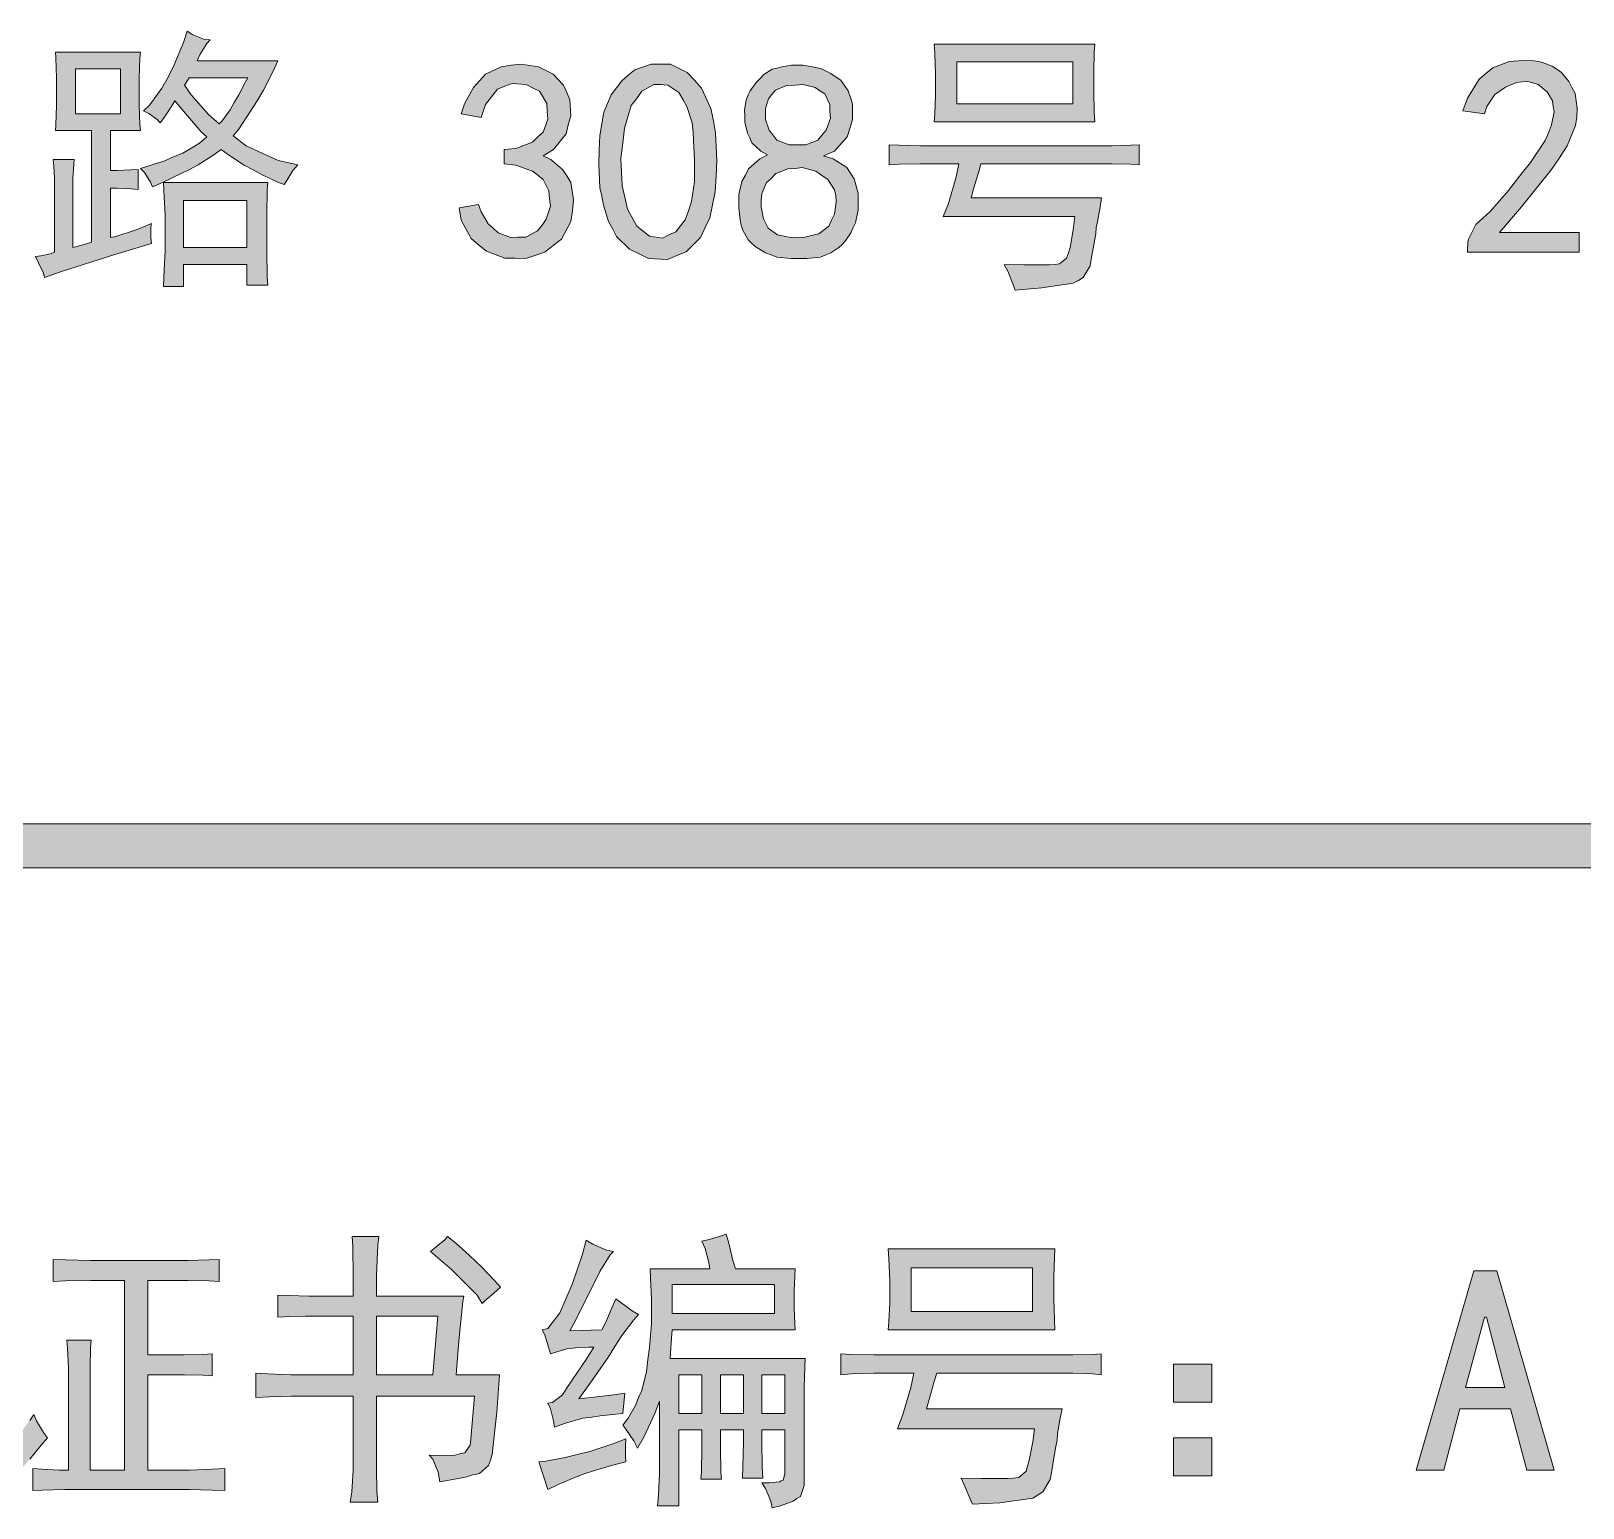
# Model space of a CAD drawing. Header units: millimetres. Extents: x 0 to 586, y 0 to 414.
# Drawn here: x 552.24 to 562.68, y 346.3 to 356.24 of the extents above; entities that cross this region are included whole.
import ezdxf

# ---------------------------------------------------------------- set-up
doc = ezdxf.new("R2010")
doc.units = ezdxf.units.MM

msp = doc.modelspace()

# ---------------------------------------------------------------- hatches: boundary and pattern name
h = msp.add_hatch(color=0)
h.paths.add_polyline_path([(553.441306, 356.175028), (553.420139, 356.150333), (553.374278, 356.079778), (553.353111, 356.033917), (553.896389, 356.033917), (553.868167, 355.970417), (553.801139, 355.836361), (553.758806, 355.765806), (553.712944, 355.69525), (553.635333, 355.575306), (553.596528, 355.529444), (553.684722, 355.462417), (553.899917, 355.363639), (554.030444, 355.335417), (553.998694, 355.296611), (553.956361, 355.229583), (553.938722, 355.201361), (553.896389, 355.219), (553.790556, 355.268389), (553.730583, 355.300139), (553.670611, 355.331889), (553.564778, 355.402444), (553.515389, 355.437722), (553.466, 355.402444), (553.360167, 355.335417), (553.303722, 355.303667), (553.247278, 355.275444), (553.120278, 355.215472), (553.05325, 355.18725), (553.039139, 355.219), (553.000333, 355.2825), (552.972111, 355.310722), (553.0215, 355.324833), (553.130861, 355.360111), (553.194361, 355.388333), (553.257861, 355.413028), (553.37075, 355.480056), (553.420139, 355.522389), (553.381333, 355.557667), (553.2755, 355.681139), (553.204944, 355.765806), (553.176722, 355.719944), (553.127333, 355.645861), (553.106167, 355.617639), (553.085, 355.638806), (553.028556, 355.681139), (552.993278, 355.698778), (553.035611, 355.737583), (553.11675, 355.850472), (553.159083, 355.924556), (553.197889, 356.002167), (553.261389, 356.157389), (553.286083, 356.235), (553.324889, 356.210306), (553.4025, 356.178556)])
h.paths.add_polyline_path([(553.268444, 355.871639), (553.314306, 355.804611), (553.430722, 355.674083), (553.501278, 355.610583), (553.522444, 355.63175), (553.575361, 355.705833), (553.603583, 355.755222), (553.635333, 355.804611), (553.677667, 355.889278), (553.695306, 355.921028), (553.300194, 355.921028)])
h = msp.add_hatch(color=0)
h.paths.add_polyline_path([(559.392667, 356.146806), (559.389139, 356.090361), (559.385611, 355.963361), (559.385611, 355.892806), (559.385611, 355.82225), (559.389139, 355.688194), (559.392667, 355.624694), (558.313167, 355.624694), (558.316694, 355.677611), (558.320222, 355.801083), (558.320222, 355.871639), (558.320222, 355.945722), (558.316694, 356.083306), (558.313167, 356.146806)])
h.paths.add_polyline_path([(559.2445, 355.744639), (559.2445, 356.026861), (558.464861, 356.026861), (558.464861, 355.744639)])
h = msp.add_hatch(color=0)
h.paths.add_polyline_path([(553.046194, 354.80625), (552.79925, 354.732167), (552.435889, 354.61575), (552.326528, 354.576944), (552.319472, 354.605167), (552.287722, 354.675722), (552.266556, 354.718056), (552.301833, 354.721583), (552.365333, 354.735694), (552.393556, 354.746278), (552.393556, 355.215472), (552.393556, 355.243694), (552.390028, 355.324833), (552.3865, 355.370694), (552.527611, 355.370694), (552.524083, 355.338944), (552.517028, 355.240167), (552.517028, 355.176667), (552.517028, 354.778028), (552.54525, 354.785083), (552.60875, 354.802722), (552.644028, 354.813306), (552.644028, 355.564722), (552.400611, 355.564722), (552.404139, 355.603528), (552.407667, 355.734056), (552.407667, 355.825778), (552.407667, 355.921028), (552.404139, 356.055083), (552.400611, 356.093889), (552.972111, 356.093889), (552.968583, 356.051556), (552.965056, 355.9175), (552.965056, 355.825778), (552.965056, 355.737583), (552.968583, 355.607056), (552.972111, 355.564722), (552.771028, 355.564722), (552.771028, 355.296611), (552.816889, 355.296611), (552.908611, 355.300139), (552.958, 355.303667), (552.958, 355.169611), (552.908611, 355.173139), (552.816889, 355.176667), (552.771028, 355.176667), (552.771028, 354.845056), (552.806306, 354.852111), (552.943889, 354.897972), (553.046194, 354.940306), (553.042667, 354.912083), (553.042667, 354.845056)])
h.paths.add_polyline_path([(552.838056, 355.677611), (552.838056, 355.981), (552.534667, 355.981), (552.534667, 355.677611)])
h = msp.add_hatch(color=0)
h.dxf.hatch_style = 2
h.paths.add_polyline_path([(561.900917, 354.7745), (561.904444, 354.830944), (561.957361, 354.93325), (562.003222, 354.975583), (562.052611, 355.021444), (562.176083, 355.162556), (562.250167, 355.257806), (562.32425, 355.349528), (562.423028, 355.497694), (562.444194, 355.550611), (562.465361, 355.603528), (562.483, 355.691722), (562.475944, 355.727), (562.472417, 355.765806), (562.437139, 355.825778), (562.405389, 355.850472), (562.377167, 355.875167), (562.306611, 355.896333), (562.267806, 355.892806), (562.229, 355.889278), (562.154917, 355.857528), (562.119639, 355.832833), (562.084361, 355.808139), (562.031444, 355.727), (562.013806, 355.677611), (561.869167, 355.698778), (561.900917, 355.783444), (561.978528, 355.910444), (562.024389, 355.94925), (562.07025, 355.988056), (562.179611, 356.030389), (562.243111, 356.033917), (562.278389, 356.037444), (562.345417, 356.033917), (562.377167, 356.030389), (562.405389, 356.023333), (562.468889, 355.998639), (562.500639, 355.977472), (562.532389, 355.956306), (562.581778, 355.896333), (562.602944, 355.854), (562.624111, 355.815194), (562.638222, 355.716417), (562.634694, 355.656444), (562.627639, 355.6), (562.571194, 355.462417), (562.518278, 355.381278), (562.465361, 355.303667), (562.264278, 355.053194), (562.116111, 354.880333), (562.652333, 354.880333), (562.652333, 354.746278), (561.900917, 354.746278)])
h = msp.add_hatch(color=0)
h.dxf.hatch_style = 2
h.paths.add_polyline_path([(555.117, 355.046139), (555.247528, 355.067306), (555.265167, 355.017917), (555.311028, 354.936778), (555.346306, 354.908556), (555.378056, 354.876806), (555.462722, 354.845056), (555.512111, 354.848583), (555.565028, 354.848583), (555.642639, 354.890917), (555.674389, 354.929722), (555.702611, 354.968528), (555.730833, 355.056722), (555.723778, 355.106111), (555.72025, 355.159028), (555.681444, 355.236639), (555.646167, 355.264861), (555.610889, 355.293083), (555.498, 355.331889), (555.420389, 355.342472), (555.420389, 355.437722), (555.498, 355.444778), (555.610889, 355.487111), (555.646167, 355.522389), (555.681444, 355.554139), (555.713194, 355.642333), (555.709667, 355.69525), (555.706139, 355.748167), (555.65675, 355.829306), (555.614417, 355.850472), (555.568556, 355.875167), (555.473306, 355.882222), (555.423917, 355.864583), (555.374528, 355.843417), (555.293389, 355.741111), (555.265167, 355.652917), (555.131111, 355.677611), (555.152278, 355.744639), (555.21225, 355.854), (555.254583, 355.899861), (555.293389, 355.945722), (555.399222, 355.995111), (555.46625, 356.005694), (555.533278, 356.01275), (555.649694, 355.995111), (555.699083, 355.970417), (555.748472, 355.945722), (555.819028, 355.871639), (555.840194, 355.82225), (555.861361, 355.772861), (555.868417, 355.6635), (555.850778, 355.603528), (555.836667, 355.543556), (555.752, 355.437722), (555.681444, 355.395389), (555.734361, 355.370694), (555.811972, 355.303667), (555.840194, 355.261333), (555.868417, 355.215472), (555.886056, 355.099056), (555.879, 355.024972), (555.868417, 354.954417), (555.804917, 354.834472), (555.748472, 354.792139), (555.692028, 354.746278), (555.565028, 354.703944), (555.494472, 354.707472), (555.423917, 354.707472), (555.300444, 354.753333), (555.247528, 354.795667), (555.198139, 354.838), (555.131111, 354.961472)])
h = msp.add_hatch(color=0)
h.paths.add_polyline_path([(556.058917, 355.434194), (556.062444, 355.532972), (556.090667, 355.688194), (556.115361, 355.748167), (556.140056, 355.804611), (556.210611, 355.899861), (556.252944, 355.938667), (556.298806, 355.973944), (556.408167, 356.01275), (556.471667, 356.01275), (556.538694, 356.01275), (556.651583, 355.956306), (556.700972, 355.903389), (556.746833, 355.850472), (556.810333, 355.712889), (556.827972, 355.63175), (556.842083, 355.550611), (556.849139, 355.363639), (556.845611, 355.257806), (556.838556, 355.151972), (556.803278, 354.979111), (556.771528, 354.912083), (556.739778, 354.845056), (556.644528, 354.749806), (556.581028, 354.725111), (556.517528, 354.696889), (556.390528, 354.703944), (556.327028, 354.735694), (556.263528, 354.767444), (556.175333, 354.852111), (556.150639, 354.9015), (556.122417, 354.954417), (556.087139, 355.063778), (556.076556, 355.12375), (556.062444, 355.180194), (556.055389, 355.335417)])
h.paths.add_polyline_path([(556.217667, 355.480056), (556.203556, 355.37775), (556.214139, 355.194306), (556.231778, 355.116694), (556.249417, 355.035556), (556.312917, 354.922667), (556.35525, 354.887389), (556.397583, 354.855639), (556.485778, 354.841528), (556.528111, 354.862694), (556.573972, 354.883861), (556.637472, 354.965), (556.658639, 355.024972), (556.679806, 355.088472), (556.700972, 355.222528), (556.700972, 355.293083), (556.700972, 355.367167), (556.693917, 355.497694), (556.690389, 355.557667), (556.683333, 355.617639), (556.648056, 355.727), (556.623361, 355.772861), (556.595139, 355.82225), (556.521056, 355.871639), (556.471667, 355.875167), (556.425806, 355.875167), (556.344667, 355.829306), (556.309389, 355.779917), (556.274111, 355.734056), (556.22825, 355.582361)])
h = msp.add_hatch(color=0)
h.paths.add_polyline_path([(556.997306, 355.088472), (556.997306, 355.134333), (557.018472, 355.222528), (557.043167, 355.264861), (557.064333, 355.307194), (557.138417, 355.374222), (557.191333, 355.402444), (557.145472, 355.427139), (557.0855, 355.483583), (557.071389, 355.515333), (557.057278, 355.547083), (557.039639, 355.621167), (557.039639, 355.6635), (557.036111, 355.702306), (557.046694, 355.772861), (557.060806, 355.804611), (557.074917, 355.832833), (557.113722, 355.889278), (557.138417, 355.913972), (557.166639, 355.942194), (557.223083, 355.977472), (557.254833, 355.984528), (557.286583, 355.995111), (557.353611, 356.005694), (557.392417, 356.005694), (557.427694, 356.005694), (557.494722, 355.995111), (557.526472, 355.988056), (557.554694, 355.981), (557.618194, 355.94925), (557.653472, 355.924556), (557.685222, 355.903389), (557.734611, 355.832833), (557.748722, 355.786972), (557.762833, 355.744639), (557.762833, 355.638806), (557.745194, 355.578833), (557.727556, 355.522389), (557.642889, 355.427139), (557.568806, 355.395389), (557.632306, 355.374222), (557.724028, 355.317778), (557.748722, 355.278972), (557.773417, 355.240167), (557.801639, 355.144917), (557.801639, 355.088472), (557.801639, 355.032028), (557.784, 354.943833), (557.766361, 354.912083), (557.75225, 354.876806), (557.713444, 354.820361), (557.692278, 354.799194), (557.671111, 354.778028), (557.618194, 354.74275), (557.582917, 354.728639), (557.547639, 354.714528), (557.455917, 354.703944), (557.403, 354.703944), (557.350083, 354.703944), (557.254833, 354.714528), (557.216028, 354.728639), (557.177222, 354.74275), (557.113722, 354.781556), (557.0855, 354.80625), (557.060806, 354.830944), (557.025528, 354.894444), (557.014944, 354.929722), (557.007889, 354.965), (556.997306, 355.046139)])
h.paths.add_polyline_path([(557.149, 355.095528), (557.149, 355.053194), (557.163111, 354.972056), (557.18075, 354.940306), (557.194861, 354.908556), (557.258361, 354.862694), (557.304222, 354.855639), (557.346556, 354.845056), (557.441806, 354.848583), (557.487667, 354.859167), (557.537056, 354.86975), (557.604083, 354.922667), (557.621722, 354.961472), (557.642889, 355.003806), (557.653472, 355.084944), (557.649944, 355.127278), (557.642889, 355.166083), (557.597028, 355.236639), (557.554694, 355.264861), (557.515889, 355.293083), (557.424167, 355.317778), (557.378306, 355.310722), (557.328917, 355.307194), (557.247778, 355.275444), (557.216028, 355.243694), (557.184278, 355.215472), (557.152528, 355.141389)])
h.paths.add_polyline_path([(557.177222, 355.677611), (557.177222, 355.638806), (557.201917, 355.56825), (557.226611, 355.5365), (557.254833, 355.501222), (557.335972, 355.469472), (557.392417, 355.469472), (557.448861, 355.469472), (557.53, 355.501222), (557.558222, 355.5365), (557.586444, 355.56825), (557.614667, 355.649389), (557.611139, 355.69525), (557.611139, 355.741111), (557.575861, 355.811667), (557.544111, 355.832833), (557.512361, 355.854), (557.427694, 355.875167), (557.374778, 355.871639), (557.318333, 355.868111), (557.24425, 355.836361), (557.219556, 355.808139), (557.198389, 355.779917), (557.177222, 355.712889)])
h = msp.add_hatch(color=0)
h.dxf.hatch_style = 2
h.paths.add_polyline_path([(559.438528, 355.462417), (559.509083, 355.462417), (559.636083, 355.465944), (559.692528, 355.469472), (559.692528, 355.335417), (559.636083, 355.338944), (559.509083, 355.342472), (559.438528, 355.342472), (558.627139, 355.342472), (558.613028, 355.289556), (558.57775, 355.173139), (558.560111, 355.113167), (559.438528, 355.113167), (559.427944, 355.053194), (559.410306, 354.950889), (559.40325, 354.912083), (559.399722, 354.86975), (559.382083, 354.770972), (559.3715, 354.714528), (559.360917, 354.654556), (559.315056, 354.576944), (559.283306, 354.555778), (559.248028, 354.538139), (559.036361, 354.506389), (558.856444, 354.492278), (558.842333, 354.534611), (558.807056, 354.619278), (558.782361, 354.665139), (558.916417, 354.661611), (559.08575, 354.661611), (559.121028, 354.665139), (559.156306, 354.668667), (559.202167, 354.707472), (559.216278, 354.74275), (559.226861, 354.778028), (559.248028, 354.897972), (559.258611, 354.986167), (558.373139, 354.986167), (558.408417, 355.074361), (558.461333, 355.254278), (558.478972, 355.342472), (558.299056, 355.342472), (558.221444, 355.342472), (558.076806, 355.338944), (558.009778, 355.335417), (558.009778, 355.469472), (558.076806, 355.465944), (558.221444, 355.462417), (558.299056, 355.462417)])
h = msp.add_hatch(color=0)
h.paths.add_polyline_path([(553.829361, 355.215472), (553.825833, 355.166083), (553.822306, 354.99675), (553.822306, 354.873278), (553.822306, 354.753333), (553.825833, 354.580472), (553.829361, 354.524028), (553.68825, 354.524028), (553.68825, 354.665139), (553.261389, 354.665139), (553.261389, 354.516972), (553.127333, 354.516972), (553.130861, 354.580472), (553.137917, 354.756861), (553.137917, 354.873278), (553.137917, 354.993222), (553.130861, 355.162556), (553.127333, 355.215472)])
h.paths.add_polyline_path([(553.68825, 354.778028), (553.68825, 355.095528), (553.261389, 355.095528), (553.261389, 354.778028)])
h = msp.add_hatch(color=0)
h.dxf.hatch_style = 2
h.paths.add_polyline_path([(575.772139, 350.901), (575.772139, 350.604667), (541.390417, 350.604667), (541.390417, 350.901)])
h = msp.add_hatch(color=0)
h.paths.add_polyline_path([(554.404389, 347.722472), (554.404389, 347.853), (554.400861, 348.054083), (554.397333, 348.124639), (554.57725, 348.124639), (554.570194, 348.064667), (554.559611, 347.863583), (554.559611, 347.722472), (555.14875, 347.722472), (555.141694, 347.687194), (555.113472, 347.422611), (555.095833, 347.193306), (555.388639, 347.193306), (555.371, 346.942833), (555.33925, 346.657083), (555.328667, 346.618278), (555.314556, 346.583), (555.254583, 346.530083), (555.208722, 346.5195), (555.159333, 346.505389), (555.049972, 346.484222), (554.986472, 346.473639), (554.975889, 346.537139), (554.940611, 346.625333), (554.915917, 346.653556), (554.986472, 346.650028), (555.088778, 346.653556), (555.120528, 346.660611), (555.155806, 346.667667), (555.191083, 346.720583), (555.194611, 346.762917), (555.219306, 347.048667), (554.559611, 347.048667), (554.559611, 346.639444), (554.559611, 346.561833), (554.563139, 346.410139), (554.570194, 346.336056), (554.383222, 346.336056), (554.393806, 346.406611), (554.404389, 346.55125), (554.404389, 346.628861), (554.404389, 347.048667), (554.041028, 347.048667), (553.988111, 347.048667), (553.839944, 347.045139), (553.748222, 347.041611), (553.748222, 347.203889), (553.829361, 347.200361), (553.984583, 347.193306), (554.058667, 347.193306), (554.404389, 347.193306), (554.404389, 347.588417), (554.104528, 347.588417), (554.079833, 347.588417), (553.977528, 347.584889), (553.896389, 347.581361), (553.896389, 347.729528), (553.974, 347.726), (554.104528, 347.722472), (554.157444, 347.722472)])
h.paths.add_polyline_path([(554.940611, 347.193306), (554.972361, 347.588417), (554.559611, 347.588417), (554.559611, 347.193306)])
h = msp.add_hatch(color=0)
h.dxf.hatch_style = 2
h.paths.add_polyline_path([(555.039389, 348.124639), (555.092306, 348.082306), (555.184028, 347.997639), (555.226361, 347.958833), (555.268694, 347.9165), (555.353361, 347.828306), (555.395694, 347.782444), (555.349833, 347.743639), (555.289861, 347.690722), (555.272222, 347.673083), (555.236944, 347.729528), (555.064083, 347.902389), (554.922972, 348.022333), (554.961778, 348.054083), (555.02175, 348.103472)])
h = msp.add_hatch(color=0)
h.dxf.hatch_style = 2
h.paths.add_polyline_path([(556.154167, 348.022333), (556.133, 348.001167), (556.062444, 347.888278), (556.020111, 347.800083), (555.97425, 347.708361), (555.896639, 347.553139), (555.861361, 347.489639), (556.076556, 347.496694), (556.10125, 347.542556), (556.147111, 347.648389), (556.171806, 347.704833), (556.203556, 347.680139), (556.281167, 347.623694), (556.3235, 347.599), (556.29175, 347.563722), (556.210611, 347.457889), (556.16475, 347.383806), (556.122417, 347.31325), (555.998944, 347.136861), (555.921333, 347.031028), (556.002472, 347.041611), (556.157694, 347.05925), (556.231778, 347.069833), (556.217667, 346.93225), (556.171806, 346.928722), (556.065972, 346.918139), (556.009528, 346.907556), (555.949556, 346.9005), (555.826083, 346.865222), (555.759056, 346.840528), (555.752, 346.882861), (555.730833, 346.964), (555.713194, 347.002806), (555.744944, 347.006333), (555.811972, 347.05925), (555.843722, 347.108639), (555.879, 347.161556), (555.970722, 347.295611), (556.023639, 347.380278), (555.988361, 347.380278), (555.917806, 347.37675), (555.882528, 347.373222), (555.850778, 347.369694), (555.773167, 347.348528), (555.730833, 347.334417), (555.716722, 347.380278), (555.692028, 347.461417), (555.674389, 347.496694), (555.713194, 347.50375), (555.794333, 347.609583), (555.836667, 347.708361), (555.879, 347.807139), (555.946028, 348.004694), (555.970722, 348.099944), (556.016583, 348.071722), (556.108306, 348.032917)])
h = msp.add_hatch(color=0)
h.paths.add_polyline_path([(556.912639, 348.13875), (556.930278, 348.078778), (556.9585, 347.962361), (556.976139, 347.905917), (557.378306, 347.905917), (557.374778, 347.860056), (557.37125, 347.75775), (557.37125, 347.697778), (557.37125, 347.641333), (557.374778, 347.539028), (557.378306, 347.496694), (556.549278, 347.496694), (556.54575, 347.44025), (556.538694, 347.341472), (556.535167, 347.302667), (557.445333, 347.302667), (557.441806, 347.242694), (557.438278, 347.108639), (557.438278, 347.041611), (557.438278, 346.505389), (557.438278, 346.448944), (557.413583, 346.374861), (557.388889, 346.36075), (557.364194, 346.343111), (557.279528, 346.311361), (557.223083, 346.29725), (557.2125, 346.343111), (557.177222, 346.427778), (557.152528, 346.466583), (557.205444, 346.466583), (557.272472, 346.473639), (557.283056, 346.480694), (557.297167, 346.484222), (557.30775, 346.526556), (557.30775, 346.561833), (557.30775, 346.822889), (557.152528, 346.822889), (557.152528, 346.738222), (557.156056, 346.575944), (557.159583, 346.498333), (557.022, 346.498333), (557.025528, 346.575944), (557.029056, 346.738222), (557.029056, 346.822889), (556.873833, 346.822889), (556.873833, 346.702944), (556.877361, 346.537139), (556.880889, 346.491278), (556.743306, 346.491278), (556.746833, 346.537139), (556.750361, 346.702944), (556.750361, 346.822889), (556.595139, 346.822889), (556.595139, 346.311361), (556.4505, 346.311361), (556.457556, 346.385444), (556.464611, 346.530083), (556.464611, 346.600639), (556.464611, 347.016917), (556.432861, 346.93225), (556.358778, 346.7735), (556.316444, 346.699417), (556.29175, 346.748806), (556.238833, 346.826417), (556.217667, 346.854639), (556.252944, 346.9005), (556.305861, 346.992222), (556.3235, 347.041611), (556.344667, 347.087472), (556.376417, 347.214472), (556.387, 347.295611), (556.397583, 347.37675), (556.411694, 347.539028), (556.411694, 347.620167), (556.411694, 347.701306), (556.404639, 347.845944), (556.401111, 347.905917), (556.803278, 347.905917), (556.796222, 347.94825), (556.771528, 348.0435), (556.750361, 348.092889), (556.79975, 348.103472), (556.880889, 348.128167)])
h.paths.add_polyline_path([(557.237194, 347.606056), (557.237194, 347.800083), (556.549278, 347.800083), (556.549278, 347.606056)])
h.paths.add_polyline_path([(557.029056, 346.93225), (557.029056, 347.193306), (556.873833, 347.193306), (556.873833, 346.93225)])
h.paths.add_polyline_path([(557.30775, 346.93225), (557.30775, 347.193306), (557.152528, 347.193306), (557.152528, 346.93225)])
h.paths.add_polyline_path([(556.750361, 346.93225), (556.750361, 347.193306), (556.595139, 347.193306), (556.595139, 346.93225)])
h = msp.add_hatch(color=0)
h.paths.add_polyline_path([(559.124556, 348.039972), (559.121028, 347.98), (559.1175, 347.849472), (559.1175, 347.775389), (559.1175, 347.701306), (559.121028, 347.563722), (559.124556, 347.496694), (558.002722, 347.496694), (558.00625, 347.549611), (558.013306, 347.680139), (558.013306, 347.750694), (558.013306, 347.828306), (558.00625, 347.972944), (558.002722, 348.039972)])
h.paths.add_polyline_path([(558.972861, 347.620167), (558.972861, 347.912972), (558.157944, 347.912972), (558.157944, 347.620167)])
h = msp.add_hatch(color=0)
h.dxf.hatch_style = 2
h.paths.add_polyline_path([(553.215528, 347.962361), (553.293139, 347.962361), (553.43425, 347.965889), (553.501278, 347.969417), (553.501278, 347.82125), (553.43425, 347.824778), (553.293139, 347.828306), (553.215528, 347.828306), (553.0215, 347.828306), (553.0215, 347.327361), (553.197889, 347.327361), (553.264917, 347.327361), (553.391917, 347.330889), (553.455417, 347.334417), (553.455417, 347.18625), (553.395444, 347.189778), (553.268444, 347.193306), (553.197889, 347.193306), (553.0215, 347.193306), (553.0215, 346.55125), (553.236694, 346.55125), (553.303722, 346.55125), (553.455417, 346.558306), (553.540083, 346.561833), (553.540083, 346.413667), (553.455417, 346.417194), (553.303722, 346.420722), (553.236694, 346.420722), (552.555833, 346.420722), (552.464111, 346.420722), (552.308889, 346.417194), (552.248917, 346.413667), (552.248917, 346.561833), (552.308889, 346.558306), (552.428833, 346.55125), (552.488806, 346.55125), (552.488806, 347.158028), (552.488806, 347.239167), (552.48175, 347.373222), (552.478222, 347.426139), (552.6405, 347.426139), (552.636972, 347.37675), (552.633444, 347.242694), (552.633444, 347.158028), (552.633444, 346.55125), (552.866278, 346.55125), (552.866278, 347.828306), (552.728694, 347.828306), (552.636972, 347.828306), (552.467639, 347.824778), (552.3865, 347.82125), (552.3865, 347.969417), (552.467639, 347.965889), (552.636972, 347.962361), (552.728694, 347.962361)])
h = msp.add_hatch(color=0)
h.paths.add_polyline_path([(562.483, 346.55125), (562.299556, 346.55125), (562.190194, 346.964), (561.848, 346.964), (561.742167, 346.55125), (561.555194, 346.55125), (561.94325, 347.891806), (562.098472, 347.891806)])
h.paths.add_polyline_path([(562.151389, 347.108639), (562.027917, 347.581361), (562.013806, 347.581361), (561.886806, 347.108639)])
h = msp.add_hatch(color=0)
h.dxf.hatch_style = 2
h.paths.add_polyline_path([(551.892611, 346.473639), (551.938472, 346.523028), (551.984333, 346.618278), (551.984333, 346.667667), (551.984333, 347.366167), (551.913778, 347.366167), (551.860861, 347.366167), (551.7515, 347.362639), (551.698583, 347.359111), (551.698583, 347.50375), (551.747972, 347.500222), (551.857333, 347.496694), (551.913778, 347.496694), (552.139556, 347.496694), (552.136028, 347.422611), (552.1325, 347.267389), (552.1325, 347.18625), (552.1325, 346.762917), (552.167778, 346.80525), (552.22775, 346.886389), (552.255972, 346.925194), (552.273611, 346.882861), (552.319472, 346.80525), (552.347694, 346.769972), (552.305361, 346.720583), (552.22775, 346.625333), (552.188944, 346.579472), (552.153667, 346.533611), (552.061944, 346.420722), (552.009028, 346.350167), (551.980806, 346.385444), (551.920833, 346.448944)])
h = msp.add_hatch(color=0)
h.dxf.hatch_style = 2
h.paths.add_polyline_path([(559.173944, 347.327361), (559.2445, 347.327361), (559.378556, 347.330889), (559.435, 347.334417), (559.435, 347.193306), (559.378556, 347.200361), (559.2445, 347.203889), (559.173944, 347.203889), (558.330806, 347.203889), (558.313167, 347.147444), (558.277889, 347.0275), (558.26025, 346.964), (559.173944, 346.964), (559.159833, 346.9005), (559.142194, 346.798194), (559.138667, 346.752333), (559.131611, 346.71), (559.113972, 346.607694), (559.103389, 346.547722), (559.092806, 346.48775), (559.043417, 346.406611), (559.011667, 346.385444), (558.976389, 346.364278), (558.754139, 346.332528), (558.570694, 346.321944), (558.553056, 346.364278), (558.51425, 346.452472), (558.493083, 346.498333), (558.630667, 346.494806), (558.807056, 346.494806), (558.842333, 346.498333), (558.881139, 346.501861), (558.930528, 346.544194), (558.941111, 346.579472), (558.951694, 346.618278), (558.976389, 346.74175), (558.986972, 346.829944), (558.066222, 346.829944), (558.1015, 346.925194), (558.154417, 347.108639), (558.175583, 347.203889), (557.988611, 347.203889), (557.907472, 347.203889), (557.755778, 347.200361), (557.685222, 347.193306), (557.685222, 347.334417), (557.755778, 347.330889), (557.907472, 347.327361), (557.988611, 347.327361)])
h = msp.add_hatch(color=0)
h.dxf.hatch_style = 2
h.paths.add_polyline_path([(559.921833, 347.263861), (560.179361, 347.263861), (560.179361, 347.009861), (559.921833, 347.009861)])
h = msp.add_hatch(color=0)
h.dxf.hatch_style = 2
h.paths.add_polyline_path([(556.238833, 346.762917), (556.235306, 346.720583), (556.235306, 346.642972), (556.238833, 346.607694), (556.157694, 346.586528), (556.020111, 346.547722), (555.963667, 346.530083), (555.91075, 346.508917), (555.78375, 346.456), (555.713194, 346.420722), (555.653222, 346.607694), (555.699083, 346.611222), (555.829611, 346.635917), (555.91075, 346.657083), (555.995417, 346.67825), (556.157694, 346.731167)])
h = msp.add_hatch(color=0)
h.dxf.hatch_style = 2
h.paths.add_polyline_path([(559.921833, 346.769972), (560.179361, 346.769972), (560.179361, 346.512444), (559.921833, 346.512444)])

# ---------------------------------------------------------------- linework, layer by layer
at = {"color": 0, "lineweight": 0}
for points in [[(553.441306, 356.175028), (553.420139, 356.150333), (553.374278, 356.079778), (553.353111, 356.033917), (553.896389, 356.033917), (553.868167, 355.970417), (553.801139, 355.836361), (553.758806, 355.765806), (553.712944, 355.69525), (553.635333, 355.575306), (553.596528, 355.529444), (553.684722, 355.462417), (553.899917, 355.363639), (554.030444, 355.335417), (553.998694, 355.296611), (553.956361, 355.229583), (553.938722, 355.201361), (553.896389, 355.219), (553.790556, 355.268389), (553.730583, 355.300139), (553.670611, 355.331889), (553.564778, 355.402444), (553.515389, 355.437722), (553.466, 355.402444), (553.360167, 355.335417), (553.303722, 355.303667), (553.247278, 355.275444), (553.120278, 355.215472), (553.05325, 355.18725), (553.039139, 355.219), (553.000333, 355.2825), (552.972111, 355.310722), (553.0215, 355.324833), (553.130861, 355.360111), (553.194361, 355.388333), (553.257861, 355.413028), (553.37075, 355.480056), (553.420139, 355.522389), (553.381333, 355.557667), (553.2755, 355.681139), (553.204944, 355.765806), (553.176722, 355.719944), (553.127333, 355.645861), (553.106167, 355.617639), (553.085, 355.638806), (553.028556, 355.681139), (552.993278, 355.698778), (553.035611, 355.737583), (553.11675, 355.850472), (553.159083, 355.924556), (553.197889, 356.002167), (553.261389, 356.157389), (553.286083, 356.235), (553.324889, 356.210306), (553.4025, 356.178556)], [(559.392667, 356.146806), (559.389139, 356.090361), (559.385611, 355.963361), (559.385611, 355.892806), (559.385611, 355.82225), (559.389139, 355.688194), (559.392667, 355.624694), (558.313167, 355.624694), (558.316694, 355.677611), (558.320222, 355.801083), (558.320222, 355.871639), (558.320222, 355.945722), (558.316694, 356.083306), (558.313167, 356.146806)], [(553.046194, 354.80625), (552.79925, 354.732167), (552.435889, 354.61575), (552.326528, 354.576944), (552.319472, 354.605167), (552.287722, 354.675722), (552.266556, 354.718056), (552.301833, 354.721583), (552.365333, 354.735694), (552.393556, 354.746278), (552.393556, 355.215472), (552.393556, 355.243694), (552.390028, 355.324833), (552.3865, 355.370694), (552.527611, 355.370694), (552.524083, 355.338944), (552.517028, 355.240167), (552.517028, 355.176667), (552.517028, 354.778028), (552.54525, 354.785083), (552.60875, 354.802722), (552.644028, 354.813306), (552.644028, 355.564722), (552.400611, 355.564722), (552.404139, 355.603528), (552.407667, 355.734056), (552.407667, 355.825778), (552.407667, 355.921028), (552.404139, 356.055083), (552.400611, 356.093889), (552.972111, 356.093889), (552.968583, 356.051556), (552.965056, 355.9175), (552.965056, 355.825778), (552.965056, 355.737583), (552.968583, 355.607056), (552.972111, 355.564722), (552.771028, 355.564722), (552.771028, 355.296611), (552.816889, 355.296611), (552.908611, 355.300139), (552.958, 355.303667), (552.958, 355.169611), (552.908611, 355.173139), (552.816889, 355.176667), (552.771028, 355.176667), (552.771028, 354.845056), (552.806306, 354.852111), (552.943889, 354.897972), (553.046194, 354.940306), (553.042667, 354.912083), (553.042667, 354.845056)], [(559.2445, 355.744639), (559.2445, 356.026861), (558.464861, 356.026861), (558.464861, 355.744639)], [(561.900917, 354.7745), (561.904444, 354.830944), (561.957361, 354.93325), (562.003222, 354.975583), (562.052611, 355.021444), (562.176083, 355.162556), (562.250167, 355.257806), (562.32425, 355.349528), (562.423028, 355.497694), (562.444194, 355.550611), (562.465361, 355.603528), (562.483, 355.691722), (562.475944, 355.727), (562.472417, 355.765806), (562.437139, 355.825778), (562.405389, 355.850472), (562.377167, 355.875167), (562.306611, 355.896333), (562.267806, 355.892806), (562.229, 355.889278), (562.154917, 355.857528), (562.119639, 355.832833), (562.084361, 355.808139), (562.031444, 355.727), (562.013806, 355.677611), (561.869167, 355.698778), (561.900917, 355.783444), (561.978528, 355.910444), (562.024389, 355.94925), (562.07025, 355.988056), (562.179611, 356.030389), (562.243111, 356.033917), (562.278389, 356.037444), (562.345417, 356.033917), (562.377167, 356.030389), (562.405389, 356.023333), (562.468889, 355.998639), (562.500639, 355.977472), (562.532389, 355.956306), (562.581778, 355.896333), (562.602944, 355.854), (562.624111, 355.815194), (562.638222, 355.716417), (562.634694, 355.656444), (562.627639, 355.6), (562.571194, 355.462417), (562.518278, 355.381278), (562.465361, 355.303667), (562.264278, 355.053194), (562.116111, 354.880333), (562.652333, 354.880333), (562.652333, 354.746278), (561.900917, 354.746278)], [(552.838056, 355.677611), (552.838056, 355.981), (552.534667, 355.981), (552.534667, 355.677611)], [(553.268444, 355.871639), (553.314306, 355.804611), (553.430722, 355.674083), (553.501278, 355.610583), (553.522444, 355.63175), (553.575361, 355.705833), (553.603583, 355.755222), (553.635333, 355.804611), (553.677667, 355.889278), (553.695306, 355.921028), (553.300194, 355.921028)], [(555.117, 355.046139), (555.247528, 355.067306), (555.265167, 355.017917), (555.311028, 354.936778), (555.346306, 354.908556), (555.378056, 354.876806), (555.462722, 354.845056), (555.512111, 354.848583), (555.565028, 354.848583), (555.642639, 354.890917), (555.674389, 354.929722), (555.702611, 354.968528), (555.730833, 355.056722), (555.723778, 355.106111), (555.72025, 355.159028), (555.681444, 355.236639), (555.646167, 355.264861), (555.610889, 355.293083), (555.498, 355.331889), (555.420389, 355.342472), (555.420389, 355.437722), (555.498, 355.444778), (555.610889, 355.487111), (555.646167, 355.522389), (555.681444, 355.554139), (555.713194, 355.642333), (555.709667, 355.69525), (555.706139, 355.748167), (555.65675, 355.829306), (555.614417, 355.850472), (555.568556, 355.875167), (555.473306, 355.882222), (555.423917, 355.864583), (555.374528, 355.843417), (555.293389, 355.741111), (555.265167, 355.652917), (555.131111, 355.677611), (555.152278, 355.744639), (555.21225, 355.854), (555.254583, 355.899861), (555.293389, 355.945722), (555.399222, 355.995111), (555.46625, 356.005694), (555.533278, 356.01275), (555.649694, 355.995111), (555.699083, 355.970417), (555.748472, 355.945722), (555.819028, 355.871639), (555.840194, 355.82225), (555.861361, 355.772861), (555.868417, 355.6635), (555.850778, 355.603528), (555.836667, 355.543556), (555.752, 355.437722), (555.681444, 355.395389), (555.734361, 355.370694), (555.811972, 355.303667), (555.840194, 355.261333), (555.868417, 355.215472), (555.886056, 355.099056), (555.879, 355.024972), (555.868417, 354.954417), (555.804917, 354.834472), (555.748472, 354.792139), (555.692028, 354.746278), (555.565028, 354.703944), (555.494472, 354.707472), (555.423917, 354.707472), (555.300444, 354.753333), (555.247528, 354.795667), (555.198139, 354.838), (555.131111, 354.961472)], [(556.058917, 355.434194), (556.062444, 355.532972), (556.090667, 355.688194), (556.115361, 355.748167), (556.140056, 355.804611), (556.210611, 355.899861), (556.252944, 355.938667), (556.298806, 355.973944), (556.408167, 356.01275), (556.471667, 356.01275), (556.538694, 356.01275), (556.651583, 355.956306), (556.700972, 355.903389), (556.746833, 355.850472), (556.810333, 355.712889), (556.827972, 355.63175), (556.842083, 355.550611), (556.849139, 355.363639), (556.845611, 355.257806), (556.838556, 355.151972), (556.803278, 354.979111), (556.771528, 354.912083), (556.739778, 354.845056), (556.644528, 354.749806), (556.581028, 354.725111), (556.517528, 354.696889), (556.390528, 354.703944), (556.327028, 354.735694), (556.263528, 354.767444), (556.175333, 354.852111), (556.150639, 354.9015), (556.122417, 354.954417), (556.087139, 355.063778), (556.076556, 355.12375), (556.062444, 355.180194), (556.055389, 355.335417)], [(556.997306, 355.088472), (556.997306, 355.134333), (557.018472, 355.222528), (557.043167, 355.264861), (557.064333, 355.307194), (557.138417, 355.374222), (557.191333, 355.402444), (557.145472, 355.427139), (557.0855, 355.483583), (557.071389, 355.515333), (557.057278, 355.547083), (557.039639, 355.621167), (557.039639, 355.6635), (557.036111, 355.702306), (557.046694, 355.772861), (557.060806, 355.804611), (557.074917, 355.832833), (557.113722, 355.889278), (557.138417, 355.913972), (557.166639, 355.942194), (557.223083, 355.977472), (557.254833, 355.984528), (557.286583, 355.995111), (557.353611, 356.005694), (557.392417, 356.005694), (557.427694, 356.005694), (557.494722, 355.995111), (557.526472, 355.988056), (557.554694, 355.981), (557.618194, 355.94925), (557.653472, 355.924556), (557.685222, 355.903389), (557.734611, 355.832833), (557.748722, 355.786972), (557.762833, 355.744639), (557.762833, 355.638806), (557.745194, 355.578833), (557.727556, 355.522389), (557.642889, 355.427139), (557.568806, 355.395389), (557.632306, 355.374222), (557.724028, 355.317778), (557.748722, 355.278972), (557.773417, 355.240167), (557.801639, 355.144917), (557.801639, 355.088472), (557.801639, 355.032028), (557.784, 354.943833), (557.766361, 354.912083), (557.75225, 354.876806), (557.713444, 354.820361), (557.692278, 354.799194), (557.671111, 354.778028), (557.618194, 354.74275), (557.582917, 354.728639), (557.547639, 354.714528), (557.455917, 354.703944), (557.403, 354.703944), (557.350083, 354.703944), (557.254833, 354.714528), (557.216028, 354.728639), (557.177222, 354.74275), (557.113722, 354.781556), (557.0855, 354.80625), (557.060806, 354.830944), (557.025528, 354.894444), (557.014944, 354.929722), (557.007889, 354.965), (556.997306, 355.046139)], [(556.217667, 355.480056), (556.203556, 355.37775), (556.214139, 355.194306), (556.231778, 355.116694), (556.249417, 355.035556), (556.312917, 354.922667), (556.35525, 354.887389), (556.397583, 354.855639), (556.485778, 354.841528), (556.528111, 354.862694), (556.573972, 354.883861), (556.637472, 354.965), (556.658639, 355.024972), (556.679806, 355.088472), (556.700972, 355.222528), (556.700972, 355.293083), (556.700972, 355.367167), (556.693917, 355.497694), (556.690389, 355.557667), (556.683333, 355.617639), (556.648056, 355.727), (556.623361, 355.772861), (556.595139, 355.82225), (556.521056, 355.871639), (556.471667, 355.875167), (556.425806, 355.875167), (556.344667, 355.829306), (556.309389, 355.779917), (556.274111, 355.734056), (556.22825, 355.582361)], [(557.177222, 355.677611), (557.177222, 355.638806), (557.201917, 355.56825), (557.226611, 355.5365), (557.254833, 355.501222), (557.335972, 355.469472), (557.392417, 355.469472), (557.448861, 355.469472), (557.53, 355.501222), (557.558222, 355.5365), (557.586444, 355.56825), (557.614667, 355.649389), (557.611139, 355.69525), (557.611139, 355.741111), (557.575861, 355.811667), (557.544111, 355.832833), (557.512361, 355.854), (557.427694, 355.875167), (557.374778, 355.871639), (557.318333, 355.868111), (557.24425, 355.836361), (557.219556, 355.808139), (557.198389, 355.779917), (557.177222, 355.712889)], [(559.438528, 355.462417), (559.509083, 355.462417), (559.636083, 355.465944), (559.692528, 355.469472), (559.692528, 355.335417), (559.636083, 355.338944), (559.509083, 355.342472), (559.438528, 355.342472), (558.627139, 355.342472), (558.613028, 355.289556), (558.57775, 355.173139), (558.560111, 355.113167), (559.438528, 355.113167), (559.427944, 355.053194), (559.410306, 354.950889), (559.40325, 354.912083), (559.399722, 354.86975), (559.382083, 354.770972), (559.3715, 354.714528), (559.360917, 354.654556), (559.315056, 354.576944), (559.283306, 354.555778), (559.248028, 354.538139), (559.036361, 354.506389), (558.856444, 354.492278), (558.842333, 354.534611), (558.807056, 354.619278), (558.782361, 354.665139), (558.916417, 354.661611), (559.08575, 354.661611), (559.121028, 354.665139), (559.156306, 354.668667), (559.202167, 354.707472), (559.216278, 354.74275), (559.226861, 354.778028), (559.248028, 354.897972), (559.258611, 354.986167), (558.373139, 354.986167), (558.408417, 355.074361), (558.461333, 355.254278), (558.478972, 355.342472), (558.299056, 355.342472), (558.221444, 355.342472), (558.076806, 355.338944), (558.009778, 355.335417), (558.009778, 355.469472), (558.076806, 355.465944), (558.221444, 355.462417), (558.299056, 355.462417)], [(557.149, 355.095528), (557.149, 355.053194), (557.163111, 354.972056), (557.18075, 354.940306), (557.194861, 354.908556), (557.258361, 354.862694), (557.304222, 354.855639), (557.346556, 354.845056), (557.441806, 354.848583), (557.487667, 354.859167), (557.537056, 354.86975), (557.604083, 354.922667), (557.621722, 354.961472), (557.642889, 355.003806), (557.653472, 355.084944), (557.649944, 355.127278), (557.642889, 355.166083), (557.597028, 355.236639), (557.554694, 355.264861), (557.515889, 355.293083), (557.424167, 355.317778), (557.378306, 355.310722), (557.328917, 355.307194), (557.247778, 355.275444), (557.216028, 355.243694), (557.184278, 355.215472), (557.152528, 355.141389)], [(553.829361, 355.215472), (553.825833, 355.166083), (553.822306, 354.99675), (553.822306, 354.873278), (553.822306, 354.753333), (553.825833, 354.580472), (553.829361, 354.524028), (553.68825, 354.524028), (553.68825, 354.665139), (553.261389, 354.665139), (553.261389, 354.516972), (553.127333, 354.516972), (553.130861, 354.580472), (553.137917, 354.756861), (553.137917, 354.873278), (553.137917, 354.993222), (553.130861, 355.162556), (553.127333, 355.215472)], [(553.68825, 354.778028), (553.68825, 355.095528), (553.261389, 355.095528), (553.261389, 354.778028)], [(575.772139, 350.901), (575.772139, 350.604667), (541.390417, 350.604667), (541.390417, 350.901)], [(554.404389, 347.722472), (554.404389, 347.853), (554.400861, 348.054083), (554.397333, 348.124639), (554.57725, 348.124639), (554.570194, 348.064667), (554.559611, 347.863583), (554.559611, 347.722472), (555.14875, 347.722472), (555.141694, 347.687194), (555.113472, 347.422611), (555.095833, 347.193306), (555.388639, 347.193306), (555.371, 346.942833), (555.33925, 346.657083), (555.328667, 346.618278), (555.314556, 346.583), (555.254583, 346.530083), (555.208722, 346.5195), (555.159333, 346.505389), (555.049972, 346.484222), (554.986472, 346.473639), (554.975889, 346.537139), (554.940611, 346.625333), (554.915917, 346.653556), (554.986472, 346.650028), (555.088778, 346.653556), (555.120528, 346.660611), (555.155806, 346.667667), (555.191083, 346.720583), (555.194611, 346.762917), (555.219306, 347.048667), (554.559611, 347.048667), (554.559611, 346.639444), (554.559611, 346.561833), (554.563139, 346.410139), (554.570194, 346.336056), (554.383222, 346.336056), (554.393806, 346.406611), (554.404389, 346.55125), (554.404389, 346.628861), (554.404389, 347.048667), (554.041028, 347.048667), (553.988111, 347.048667), (553.839944, 347.045139), (553.748222, 347.041611), (553.748222, 347.203889), (553.829361, 347.200361), (553.984583, 347.193306), (554.058667, 347.193306), (554.404389, 347.193306), (554.404389, 347.588417), (554.104528, 347.588417), (554.079833, 347.588417), (553.977528, 347.584889), (553.896389, 347.581361), (553.896389, 347.729528), (553.974, 347.726), (554.104528, 347.722472), (554.157444, 347.722472)], [(555.039389, 348.124639), (555.092306, 348.082306), (555.184028, 347.997639), (555.226361, 347.958833), (555.268694, 347.9165), (555.353361, 347.828306), (555.395694, 347.782444), (555.349833, 347.743639), (555.289861, 347.690722), (555.272222, 347.673083), (555.236944, 347.729528), (555.064083, 347.902389), (554.922972, 348.022333), (554.961778, 348.054083), (555.02175, 348.103472)], [(556.154167, 348.022333), (556.133, 348.001167), (556.062444, 347.888278), (556.020111, 347.800083), (555.97425, 347.708361), (555.896639, 347.553139), (555.861361, 347.489639), (556.076556, 347.496694), (556.10125, 347.542556), (556.147111, 347.648389), (556.171806, 347.704833), (556.203556, 347.680139), (556.281167, 347.623694), (556.3235, 347.599), (556.29175, 347.563722), (556.210611, 347.457889), (556.16475, 347.383806), (556.122417, 347.31325), (555.998944, 347.136861), (555.921333, 347.031028), (556.002472, 347.041611), (556.157694, 347.05925), (556.231778, 347.069833), (556.217667, 346.93225), (556.171806, 346.928722), (556.065972, 346.918139), (556.009528, 346.907556), (555.949556, 346.9005), (555.826083, 346.865222), (555.759056, 346.840528), (555.752, 346.882861), (555.730833, 346.964), (555.713194, 347.002806), (555.744944, 347.006333), (555.811972, 347.05925), (555.843722, 347.108639), (555.879, 347.161556), (555.970722, 347.295611), (556.023639, 347.380278), (555.988361, 347.380278), (555.917806, 347.37675), (555.882528, 347.373222), (555.850778, 347.369694), (555.773167, 347.348528), (555.730833, 347.334417), (555.716722, 347.380278), (555.692028, 347.461417), (555.674389, 347.496694), (555.713194, 347.50375), (555.794333, 347.609583), (555.836667, 347.708361), (555.879, 347.807139), (555.946028, 348.004694), (555.970722, 348.099944), (556.016583, 348.071722), (556.108306, 348.032917)], [(556.912639, 348.13875), (556.930278, 348.078778), (556.9585, 347.962361), (556.976139, 347.905917), (557.378306, 347.905917), (557.374778, 347.860056), (557.37125, 347.75775), (557.37125, 347.697778), (557.37125, 347.641333), (557.374778, 347.539028), (557.378306, 347.496694), (556.549278, 347.496694), (556.54575, 347.44025), (556.538694, 347.341472), (556.535167, 347.302667), (557.445333, 347.302667), (557.441806, 347.242694), (557.438278, 347.108639), (557.438278, 347.041611), (557.438278, 346.505389), (557.438278, 346.448944), (557.413583, 346.374861), (557.388889, 346.36075), (557.364194, 346.343111), (557.279528, 346.311361), (557.223083, 346.29725), (557.2125, 346.343111), (557.177222, 346.427778), (557.152528, 346.466583), (557.205444, 346.466583), (557.272472, 346.473639), (557.283056, 346.480694), (557.297167, 346.484222), (557.30775, 346.526556), (557.30775, 346.561833), (557.30775, 346.822889), (557.152528, 346.822889), (557.152528, 346.738222), (557.156056, 346.575944), (557.159583, 346.498333), (557.022, 346.498333), (557.025528, 346.575944), (557.029056, 346.738222), (557.029056, 346.822889), (556.873833, 346.822889), (556.873833, 346.702944), (556.877361, 346.537139), (556.880889, 346.491278), (556.743306, 346.491278), (556.746833, 346.537139), (556.750361, 346.702944), (556.750361, 346.822889), (556.595139, 346.822889), (556.595139, 346.311361), (556.4505, 346.311361), (556.457556, 346.385444), (556.464611, 346.530083), (556.464611, 346.600639), (556.464611, 347.016917), (556.432861, 346.93225), (556.358778, 346.7735), (556.316444, 346.699417), (556.29175, 346.748806), (556.238833, 346.826417), (556.217667, 346.854639), (556.252944, 346.9005), (556.305861, 346.992222), (556.3235, 347.041611), (556.344667, 347.087472), (556.376417, 347.214472), (556.387, 347.295611), (556.397583, 347.37675), (556.411694, 347.539028), (556.411694, 347.620167), (556.411694, 347.701306), (556.404639, 347.845944), (556.401111, 347.905917), (556.803278, 347.905917), (556.796222, 347.94825), (556.771528, 348.0435), (556.750361, 348.092889), (556.79975, 348.103472), (556.880889, 348.128167)], [(559.124556, 348.039972), (559.121028, 347.98), (559.1175, 347.849472), (559.1175, 347.775389), (559.1175, 347.701306), (559.121028, 347.563722), (559.124556, 347.496694), (558.002722, 347.496694), (558.00625, 347.549611), (558.013306, 347.680139), (558.013306, 347.750694), (558.013306, 347.828306), (558.00625, 347.972944), (558.002722, 348.039972)], [(553.215528, 347.962361), (553.293139, 347.962361), (553.43425, 347.965889), (553.501278, 347.969417), (553.501278, 347.82125), (553.43425, 347.824778), (553.293139, 347.828306), (553.215528, 347.828306), (553.0215, 347.828306), (553.0215, 347.327361), (553.197889, 347.327361), (553.264917, 347.327361), (553.391917, 347.330889), (553.455417, 347.334417), (553.455417, 347.18625), (553.395444, 347.189778), (553.268444, 347.193306), (553.197889, 347.193306), (553.0215, 347.193306), (553.0215, 346.55125), (553.236694, 346.55125), (553.303722, 346.55125), (553.455417, 346.558306), (553.540083, 346.561833), (553.540083, 346.413667), (553.455417, 346.417194), (553.303722, 346.420722), (553.236694, 346.420722), (552.555833, 346.420722), (552.464111, 346.420722), (552.308889, 346.417194), (552.248917, 346.413667), (552.248917, 346.561833), (552.308889, 346.558306), (552.428833, 346.55125), (552.488806, 346.55125), (552.488806, 347.158028), (552.488806, 347.239167), (552.48175, 347.373222), (552.478222, 347.426139), (552.6405, 347.426139), (552.636972, 347.37675), (552.633444, 347.242694), (552.633444, 347.158028), (552.633444, 346.55125), (552.866278, 346.55125), (552.866278, 347.828306), (552.728694, 347.828306), (552.636972, 347.828306), (552.467639, 347.824778), (552.3865, 347.82125), (552.3865, 347.969417), (552.467639, 347.965889), (552.636972, 347.962361), (552.728694, 347.962361)], [(558.972861, 347.620167), (558.972861, 347.912972), (558.157944, 347.912972), (558.157944, 347.620167)], [(562.483, 346.55125), (562.299556, 346.55125), (562.190194, 346.964), (561.848, 346.964), (561.742167, 346.55125), (561.555194, 346.55125), (561.94325, 347.891806), (562.098472, 347.891806)], [(557.237194, 347.606056), (557.237194, 347.800083), (556.549278, 347.800083), (556.549278, 347.606056)], [(554.940611, 347.193306), (554.972361, 347.588417), (554.559611, 347.588417), (554.559611, 347.193306)], [(562.151389, 347.108639), (562.027917, 347.581361), (562.013806, 347.581361), (561.886806, 347.108639)], [(559.173944, 347.327361), (559.2445, 347.327361), (559.378556, 347.330889), (559.435, 347.334417), (559.435, 347.193306), (559.378556, 347.200361), (559.2445, 347.203889), (559.173944, 347.203889), (558.330806, 347.203889), (558.313167, 347.147444), (558.277889, 347.0275), (558.26025, 346.964), (559.173944, 346.964), (559.159833, 346.9005), (559.142194, 346.798194), (559.138667, 346.752333), (559.131611, 346.71), (559.113972, 346.607694), (559.103389, 346.547722), (559.092806, 346.48775), (559.043417, 346.406611), (559.011667, 346.385444), (558.976389, 346.364278), (558.754139, 346.332528), (558.570694, 346.321944), (558.553056, 346.364278), (558.51425, 346.452472), (558.493083, 346.498333), (558.630667, 346.494806), (558.807056, 346.494806), (558.842333, 346.498333), (558.881139, 346.501861), (558.930528, 346.544194), (558.941111, 346.579472), (558.951694, 346.618278), (558.976389, 346.74175), (558.986972, 346.829944), (558.066222, 346.829944), (558.1015, 346.925194), (558.154417, 347.108639), (558.175583, 347.203889), (557.988611, 347.203889), (557.907472, 347.203889), (557.755778, 347.200361), (557.685222, 347.193306), (557.685222, 347.334417), (557.755778, 347.330889), (557.907472, 347.327361), (557.988611, 347.327361)], [(559.921833, 347.263861), (560.179361, 347.263861), (560.179361, 347.009861), (559.921833, 347.009861)], [(556.750361, 346.93225), (556.750361, 347.193306), (556.595139, 347.193306), (556.595139, 346.93225)], [(557.029056, 346.93225), (557.029056, 347.193306), (556.873833, 347.193306), (556.873833, 346.93225)], [(557.30775, 346.93225), (557.30775, 347.193306), (557.152528, 347.193306), (557.152528, 346.93225)], [(556.238833, 346.762917), (556.235306, 346.720583), (556.235306, 346.642972), (556.238833, 346.607694), (556.157694, 346.586528), (556.020111, 346.547722), (555.963667, 346.530083), (555.91075, 346.508917), (555.78375, 346.456), (555.713194, 346.420722), (555.653222, 346.607694), (555.699083, 346.611222), (555.829611, 346.635917), (555.91075, 346.657083), (555.995417, 346.67825), (556.157694, 346.731167)], [(559.921833, 346.769972), (560.179361, 346.769972), (560.179361, 346.512444), (559.921833, 346.512444)]]:
    msp.add_lwpolyline(points, close=True, dxfattribs=at)
msp.add_lwpolyline([(552.22775, 346.886389), (552.255972, 346.925194), (552.273611, 346.882861), (552.319472, 346.80525), (552.347694, 346.769972), (552.305361, 346.720583), (552.22775, 346.625333)], dxfattribs=at)

doc.saveas('drawing.dxf')
